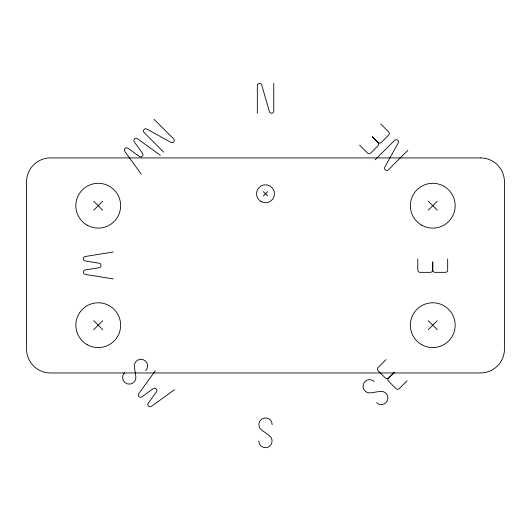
<?xml version="1.0" encoding="UTF-8"?>
<svg xmlns="http://www.w3.org/2000/svg" width="531" height="531" viewBox="0 0 531 531"><rect width="100%" height="100%" fill="white"/><g stroke="black" fill="none" stroke-linecap="round" stroke-linejoin="round"><path stroke-width="0.8" d="M155.304 370.784L138.717 393.71A2.27 2.27 0 0 0 141.89 396.876L153.346 388.586A2.27 2.27 0 0 1 156.519 391.752L148.222 403.215A2.27 2.27 0 0 0 151.395 406.381L174.314 389.794M93.755 210.19L102.715 201.229M93.755 329.665L102.715 320.704M263.389 195.873L267.611 191.651M375.132 159.804L394.666 140.27A2.243 2.243 0 0 1 398.19 142.972L384.809 167.132A2.243 2.243 0 0 0 388.334 169.84L407.868 150.3M428.285 210.19L437.245 201.229M385.991 359.613L378.072 367.532A2.243 2.243 0 0 0 378.072 370.698L385.433 378.059A2.243 2.243 0 0 0 388.599 378.059L394.44 372.284L388.599 378.059A2.243 2.243 0 0 0 388.665 381.291L396.026 388.652A2.243 2.243 0 0 0 399.193 388.652L407.111 380.727M428.285 329.665L437.245 320.704M113.176 252.026L85.245 256.506A2.27 2.27 0 0 0 85.245 260.986L99.211 263.223A2.27 2.27 0 0 1 99.211 267.704L85.245 269.947A2.27 2.27 0 0 0 85.245 274.427L113.176 278.908M160.355 155.298L137.436 138.717A2.27 2.27 0 0 0 134.263 141.883L142.56 153.346A2.27 2.27 0 0 1 139.387 156.512L127.931 148.222A2.27 2.27 0 0 0 124.765 151.388L141.346 174.307M380.727 124.022L388.646 131.94A2.243 2.243 0 0 1 388.646 135.113L381.291 142.467A2.243 2.243 0 0 1 378.125 142.467L372.277 136.693L378.052 142.534A2.243 2.243 0 0 1 378.052 145.706L370.698 153.061A2.243 2.243 0 0 1 367.525 153.061L359.606 145.142M428.285 201.229L437.245 210.19M428.285 320.704L437.245 329.665M263.389 191.651L267.611 195.873M154.096 119.336L173.63 138.87A2.243 2.243 0 0 1 170.929 142.394L146.768 129.013A2.243 2.243 0 0 0 144.06 132.538L163.601 152.072M93.755 201.229L102.715 210.19M93.755 320.704L102.715 329.665M447.673 258.902L447.673 270.106A2.243 2.243 0 0 1 445.436 272.343L435.028 272.343A2.243 2.243 0 0 1 432.785 270.106L432.738 261.889L432.692 270.106A2.243 2.243 0 0 1 430.449 272.343L420.048 272.343A2.243 2.243 0 0 1 417.804 270.106L417.804 258.902M273.764 83.367L273.764 110.999A2.243 2.243 0 0 1 269.356 111.576L261.737 85.033A2.243 2.243 0 0 0 257.336 85.61L257.336 113.236M374.401 381.563A6.677 6.677 0 0 0 363.27 384.411A6.677 6.677 0 0 0 371.129 392.801L379.791 391.44A6.677 6.677 0 0 1 387.65 399.83A6.677 6.677 0 0 1 376.519 402.684M145.66 370.631A6.677 6.677 0 0 0 142.806 359.5A6.677 6.677 0 0 0 134.423 367.352L135.783 376.021A6.677 6.677 0 0 1 127.394 383.873A6.677 6.677 0 0 1 124.539 372.742M272.204 424.608A6.677 6.677 0 0 0 262.314 418.753A6.677 6.677 0 0 0 261.936 430.236L269.025 435.4A6.677 6.677 0 0 1 268.653 446.89A6.677 6.677 0 0 1 258.763 441.035M480.555 157.919L50.445 157.919A23.895 23.895 0 0 0 26.55 181.814L26.55 349.079A23.895 23.895 0 0 0 50.445 372.974L480.555 372.974A23.895 23.895 0 0 0 504.45 349.079L504.45 181.814A23.895 23.895 0 0 0 480.555 157.919M261.02 201.521A8.961 8.961 0 0 0 274.461 193.762A8.961 8.961 0 0 0 261.02 186.003A8.961 8.961 0 0 0 261.02 201.521M421.561 344.586A22.402 22.402 0 0 0 455.167 325.184A22.402 22.402 0 0 0 421.561 305.783A22.402 22.402 0 0 0 421.561 344.586M421.561 225.111A22.402 22.402 0 0 0 455.167 205.709A22.402 22.402 0 0 0 421.561 186.308A22.402 22.402 0 0 0 421.561 225.111M87.031 344.586A22.402 22.402 0 0 0 120.637 325.184A22.402 22.402 0 0 0 87.038 305.783A22.402 22.402 0 0 0 87.031 344.586M87.031 225.111A22.402 22.402 0 0 0 120.637 205.709A22.402 22.402 0 0 0 87.031 186.308A22.402 22.402 0 0 0 87.031 225.111"/></g></svg>
